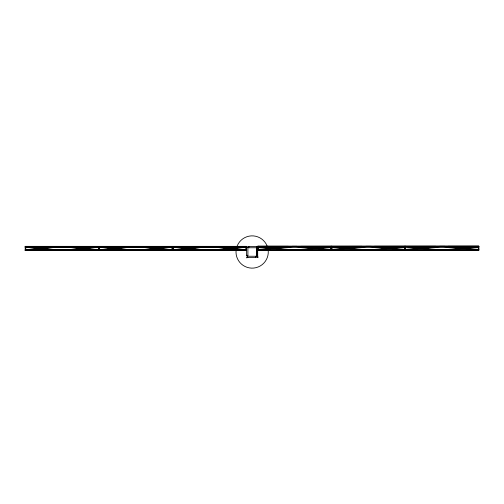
<?xml version="1.0" encoding="UTF-8"?>
<svg xmlns="http://www.w3.org/2000/svg" width="504" height="504" viewBox="0 0 504 504"><rect width="100%" height="100%" fill="white"/><g stroke="black" fill="none" stroke-linecap="round" stroke-linejoin="round"><path stroke-width="0.76" d="M58.25 246.721L25.717 249.65L25.71 246.431L25.672 246.91M29.566 249.65L62.099 246.721M66.698 249.763L94.582 247.25M70.547 249.763L98.431 247.25L98.431 249.448M131.941 246.721L99.408 249.65L99.408 246.431L99.37 246.91M103.263 249.65L135.79 246.721L168.323 249.65M140.395 249.763L168.279 247.25M144.245 249.763L172.129 247.25L172.129 249.448M173.067 246.431L173.105 249.65L205.638 246.721M176.954 249.65L209.488 246.721L242.021 249.65M214.087 249.763L241.977 247.25M217.936 249.763L245.826 247.25M290.707 246.488L258.174 249.417L258.168 246.198L258.136 246.677M262.023 249.417L294.557 246.488L327.09 249.417M296.837 249.738L327.046 247.017M300.686 249.738L330.895 247.017L330.895 249.946M364.405 246.488L331.871 249.417L331.871 246.488M335.721 249.417L368.254 246.488L400.781 249.417M370.528 249.738L400.737 247.017M374.377 249.738L404.592 247.017M405.569 249.417L438.102 246.488M409.418 249.417L441.951 246.488L474.478 249.417M444.226 249.738L474.434 247.017M448.075 249.738L478.283 247.017M258.168 246.305L288.345 246.305M292.194 246.305L296.837 246.305M300.686 246.305L330.926 246.305M331.865 246.305L362.036 246.305M365.885 246.305L371.309 246.305M374.384 246.305L404.624 246.305M405.562 246.305L435.733 246.305M439.582 246.305L445.007 246.305M448.081 246.305L478.321 246.305M25.2 246.431L246.576 246.431L246.576 246.954L248.604 246.954L248.604 246.431L256.908 246.431L256.908 248.459L256.385 248.459L256.385 256.769M478.8 246.387L257.191 246.431L257.191 248.459L257.714 248.459M25.71 246.538L98.469 246.538M99.408 246.538L172.166 246.538M173.099 246.538L245.858 246.538M257.702 246.488L478.8 246.488M25.244 246.62L246.336 246.62M257.664 246.677L478.8 246.677M25.244 246.721L246.336 246.721M25.71 246.79L53.544 246.79M55.862 246.79L67.479 246.79M71.329 246.79L98.469 246.79M99.408 246.79L126.485 246.79M130.334 246.79L141.177 246.79M145.026 246.79L172.166 246.79M173.099 246.79L200.176 246.79M204.026 246.79L214.874 246.79M218.723 246.79L245.858 246.79M25.206 246.91L246.336 246.91M257.664 246.928L405.059 246.928M405.84 246.928L478.756 246.928M257.664 247.017L405.059 247.017M478.756 247.017L405.525 247.017L435.733 249.738M25.206 247.168L53.43 247.168M56.561 247.168L67.542 247.168M71.461 247.168L127.128 247.168M130.259 247.168L141.24 247.168M145.152 247.168L200.038 247.168M203.956 247.168L214.937 247.168M218.849 247.168L246.292 247.168M25.2 247.25L246.292 247.25M256.908 247.754L248.604 247.754L248.604 247.231L246.576 247.231L246.576 255.541L247.099 255.541L247.099 257.569L246.576 257.802L247.899 257.569M256.385 248.692L257.714 248.692M257.708 249.417L478.8 249.417M25.244 249.65L246.336 249.65M25.244 249.738L246.336 249.738M257.708 249.757L258.174 249.757L258.174 250.236M404.63 249.757L405.569 249.757M478.327 249.757L478.794 249.757M288.382 249.877L300.724 249.877M362.074 249.877L374.422 249.877M435.771 249.877L448.119 249.877M25.213 249.99L25.717 249.99L25.717 250.475M246.336 249.99L245.864 249.99L245.864 250.475M55.919 250.11L68.267 250.11M129.616 250.11L141.964 250.11M203.314 250.11L215.655 250.11M288.382 250.129L300.724 250.129M362.074 250.129L374.422 250.129M435.771 250.129L448.119 250.129M25.2 250.179L25.679 250.179M257.664 250.236L478.8 250.236M25.2 250.28L246.298 250.28M257.708 250.324L478.8 250.324L478.787 246.198L256.385 246.431M245.832 250.362L173.074 250.11M25.2 250.475L246.336 250.557L246.292 246.343L25.2 246.343L25.244 250.557M246.576 255.308L247.899 255.308M247.376 256.246L255.686 256.246L255.686 256.769L257.714 256.769L257.67 246.109L478.756 246.109L478.75 250.236M257.714 256.246L257.947 257.569L257.714 257.046L255.686 257.046L255.686 257.569L247.376 257.569L247.376 255.541L247.899 255.541L247.899 247.231M445.794 246.488L478.327 249.417M409.374 247.017L439.582 249.738M372.103 246.488L404.63 249.417L404.636 246.488M335.677 247.017L365.885 249.738M362.036 249.738L331.827 247.017L331.834 249.946M298.406 246.488L330.939 249.417L330.926 246.198L330.895 246.677M261.979 247.017L292.188 249.738M288.338 249.738L258.13 247.017L258.136 249.946M213.337 246.721L245.87 249.65L245.826 246.431M176.91 247.25L204.8 249.763M173.061 247.25L200.951 249.763M139.639 246.721L172.173 249.65L172.166 246.431L172.129 246.91M103.219 247.25L131.103 249.763M127.254 249.763L99.37 247.25L99.364 249.448M65.942 246.721L98.475 249.65M62.093 246.721L94.626 249.65M29.522 247.25L57.406 249.763M53.556 249.763L25.672 247.25L25.672 249.448M478.283 246.198L478.327 250.236M405.562 246.198L405.569 250.236M405.052 246.109L405.096 250.324M404.586 246.198L404.63 250.236M331.871 250.236L331.871 249.757L330.933 249.757L330.933 250.236M331.827 246.198L331.865 246.677M331.361 246.109L331.399 250.324M257.412 248.692L257.412 256.032M256.719 248.692L256.719 256.769M255.452 256.246L255.452 257.569M248.837 246.431L248.837 247.754M246.286 246.343L246.286 247.25M173.111 246.721L173.111 249.65M173.105 250.475L173.105 249.99L172.173 249.99L172.173 250.475M172.595 246.343L172.639 250.557M172.135 250.11L99.376 250.11M99.414 250.475L99.414 249.99L98.475 249.99L98.475 250.475M98.904 246.343L98.948 250.557M98.475 249.65L98.469 246.431L98.431 246.91M98.438 250.11L25.679 250.11M267.359 246.626A16.134 16.134 0 0 1 249.423 267.908A16.134 16.134 0 0 1 239.583 241.87A16.134 16.134 0 0 1 267.114 245.971"/></g></svg>
